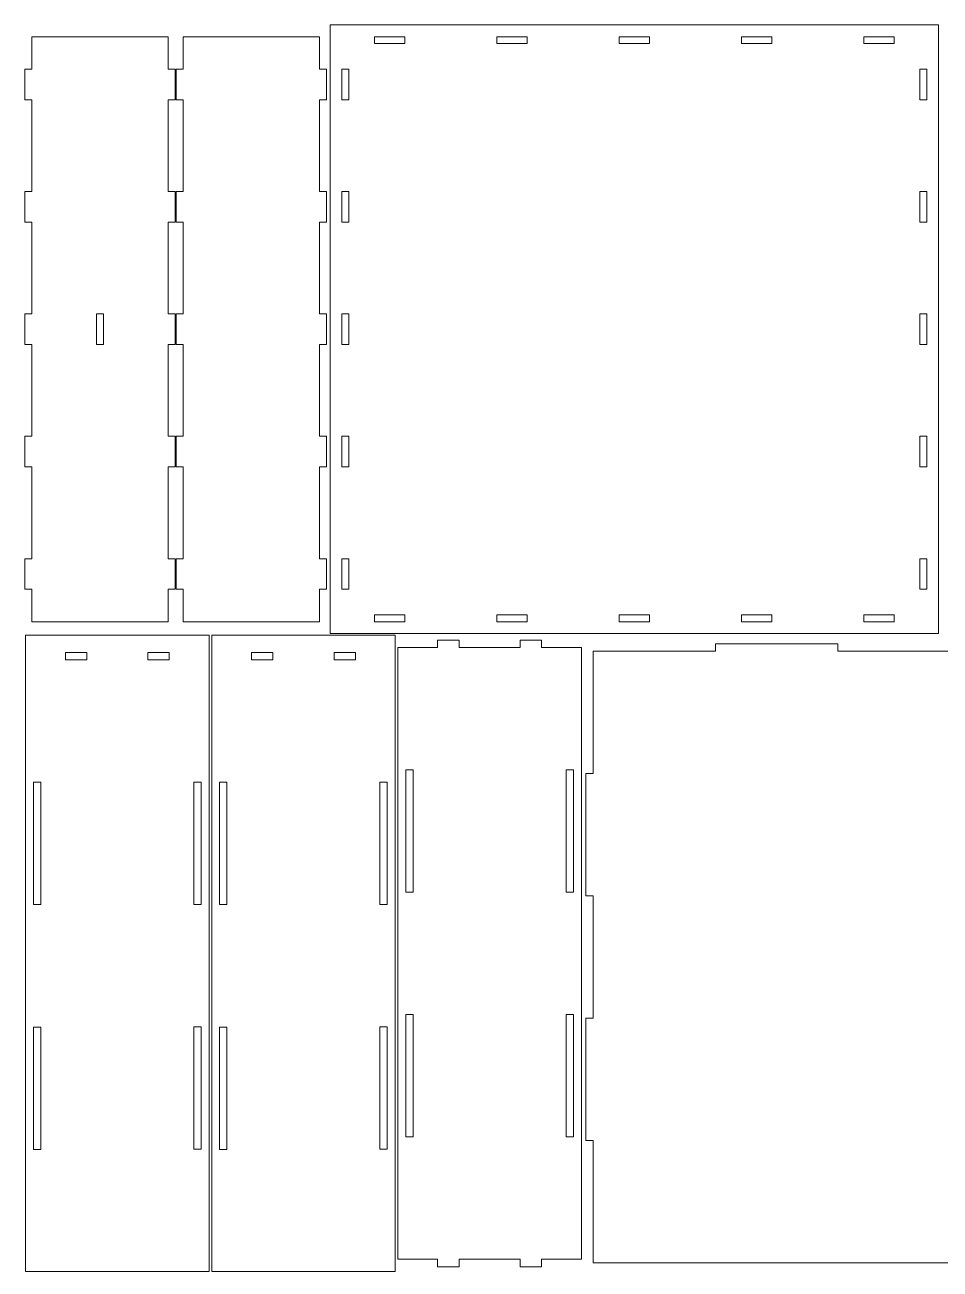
# Model space of a CAD drawing. Header units: millimetres. Extents: x -599 to 1818, y -719 to 408.
# Drawn here: x -598.9 to -299.7, y 0.8 to 407.6 of the extents above; entities that cross this region are included whole.
import ezdxf

# ---------------------------------------------------------------- set-up
doc = ezdxf.new("R2010")
doc.units = ezdxf.units.MM
doc.header["$MEASUREMENT"] = 0
doc.layers.add('Layer 1', color=7, linetype='Continuous')

msp = doc.modelspace()

# ---------------------------------------------------------------- linework, layer by layer
at = {"layer": 'Layer 1', "color": 250, "lineweight": 18}
for points, knots in [([(-300.1339, 208.5545), (-300.1339, 208.5545), (-499.1339, 208.5545), (-499.1339, 208.5545), (-499.1339, 208.5545), (-499.1339, 208.5545), (-499.1339, 407.5545), (-499.1339, 407.5545), (-499.1339, 407.5545), (-499.1339, 407.5545), (-300.1339, 407.5545), (-300.1339, 407.5545), (-300.1339, 407.5545), (-300.1339, 407.5545), (-300.1339, 208.5545), (-300.1339, 208.5545)], [0, 0, 0, 0, 0.2, 0.2, 0.2, 0.2, 0.4, 0.4, 0.4, 0.4, 0.6, 0.6, 0.6, 0.6, 1, 1, 1, 1]), ([(-552.0436, 403.6908), (-552.0436, 403.6908), (-596.6436, 403.6908), (-596.6436, 403.6908), (-596.6436, 403.6908), (-596.6436, 403.6908), (-596.6436, 393.0545), (-596.6436, 393.0545), (-596.6436, 393.0545), (-596.6436, 393.0545), (-598.9163, 393.0545), (-598.9163, 393.0545), (-598.9163, 393.0545), (-598.9163, 393.0545), (-598.9163, 383.0545), (-598.9163, 383.0545), (-598.9163, 383.0545), (-598.9163, 383.0545), (-596.6436, 383.0545), (-596.6436, 383.0545), (-596.6436, 383.0545), (-596.6436, 383.0545), (-596.6436, 353.0545), (-596.6436, 353.0545), (-596.6436, 353.0545), (-596.6436, 353.0545), (-598.9163, 353.0545), (-598.9163, 353.0545), (-598.9163, 353.0545), (-598.9163, 353.0545), (-598.9163, 343.0545), (-598.9163, 343.0545), (-598.9163, 343.0545), (-598.9163, 343.0545), (-596.6436, 343.0545), (-596.6436, 343.0545), (-596.6436, 343.0545), (-596.6436, 343.0545), (-596.6436, 313.0545), (-596.6436, 313.0545), (-596.6436, 313.0545), (-596.6436, 313.0545), (-598.9163, 313.0545), (-598.9163, 313.0545), (-598.9163, 313.0545), (-598.9163, 313.0545), (-598.9163, 303.0545), (-598.9163, 303.0545), (-598.9163, 303.0545), (-598.9163, 303.0545), (-596.6436, 303.0545), (-596.6436, 303.0545), (-596.6436, 303.0545), (-596.6436, 303.0545), (-596.6436, 273.0545), (-596.6436, 273.0545), (-596.6436, 273.0545), (-596.6436, 273.0545), (-598.9163, 273.0545), (-598.9163, 273.0545), (-598.9163, 273.0545), (-598.9163, 273.0545), (-598.9163, 263.0545), (-598.9163, 263.0545), (-598.9163, 263.0545), (-598.9163, 263.0545), (-596.6436, 263.0545), (-596.6436, 263.0545), (-596.6436, 263.0545), (-596.6436, 263.0545), (-596.6436, 233.0545), (-596.6436, 233.0545), (-596.6436, 233.0545), (-596.6436, 233.0545), (-598.9163, 233.0545), (-598.9163, 233.0545), (-598.9163, 233.0545), (-598.9163, 233.0545), (-598.9163, 223.0545), (-598.9163, 223.0545), (-598.9163, 223.0545), (-598.9163, 223.0545), (-596.6436, 223.0545), (-596.6436, 223.0545), (-596.6436, 223.0545), (-596.6436, 223.0545), (-596.6436, 212.4182), (-596.6436, 212.4182), (-596.6436, 212.4182), (-596.6436, 212.4182), (-552.0436, 212.4182), (-552.0436, 212.4182), (-552.0436, 212.4182), (-552.0436, 212.4182), (-552.0436, 223.0545), (-552.0436, 223.0545), (-552.0436, 223.0545), (-552.0436, 223.0545), (-549.7709, 223.0545), (-549.7709, 223.0545), (-549.7709, 223.0545), (-549.7709, 223.0545), (-549.7709, 233.0545), (-549.7709, 233.0545), (-549.7709, 233.0545), (-549.7709, 233.0545), (-552.0436, 233.0545), (-552.0436, 233.0545), (-552.0436, 233.0545), (-552.0436, 233.0545), (-552.0436, 263.0545), (-552.0436, 263.0545), (-552.0436, 263.0545), (-552.0436, 263.0545), (-549.7709, 263.0545), (-549.7709, 263.0545), (-549.7709, 263.0545), (-549.7709, 263.0545), (-549.7709, 273.0545), (-549.7709, 273.0545), (-549.7709, 273.0545), (-549.7709, 273.0545), (-552.0436, 273.0545), (-552.0436, 273.0545), (-552.0436, 273.0545), (-552.0436, 273.0545), (-552.0436, 303.0545), (-552.0436, 303.0545), (-552.0436, 303.0545), (-552.0436, 303.0545), (-549.7709, 303.0545), (-549.7709, 303.0545), (-549.7709, 303.0545), (-549.7709, 303.0545), (-549.7709, 313.0545), (-549.7709, 313.0545), (-549.7709, 313.0545), (-549.7709, 313.0545), (-552.0436, 313.0545), (-552.0436, 313.0545), (-552.0436, 313.0545), (-552.0436, 313.0545), (-552.0436, 343.0545), (-552.0436, 343.0545), (-552.0436, 343.0545), (-552.0436, 343.0545), (-549.7709, 343.0545), (-549.7709, 343.0545), (-549.7709, 343.0545), (-549.7709, 343.0545), (-549.7709, 353.0545), (-549.7709, 353.0545), (-549.7709, 353.0545), (-549.7709, 353.0545), (-552.0436, 353.0545), (-552.0436, 353.0545), (-552.0436, 353.0545), (-552.0436, 353.0545), (-552.0436, 383.0545), (-552.0436, 383.0545), (-552.0436, 383.0545), (-552.0436, 383.0545), (-549.7709, 383.0545), (-549.7709, 383.0545), (-549.7709, 383.0545), (-549.7709, 383.0545), (-549.7709, 393.0545), (-549.7709, 393.0545), (-549.7709, 393.0545), (-549.7709, 393.0545), (-552.0436, 393.0545), (-552.0436, 393.0545), (-552.0436, 393.0545), (-552.0436, 393.0545), (-552.0436, 403.6908), (-552.0436, 403.6908)], [0, 0, 0, 0, 0.02222222, 0.02222222, 0.02222222, 0.02222222, 0.04444444, 0.04444444, 0.04444444, 0.04444444, 0.06666667, 0.06666667, 0.06666667, 0.06666667, 0.08888889, 0.08888889, 0.08888889, 0.08888889, 0.11111111, 0.11111111, 0.11111111, 0.11111111, 0.13333333, 0.13333333, 0.13333333, 0.13333333, 0.15555556, 0.15555556, 0.15555556, 0.15555556, 0.17777778, 0.17777778, 0.17777778, 0.17777778, 0.2, 0.2, 0.2, 0.2, 0.22222222, 0.22222222, 0.22222222, 0.22222222, 0.24444444, 0.24444444, 0.24444444, 0.24444444, 0.26666667, 0.26666667, 0.26666667, 0.26666667, 0.28888889, 0.28888889, 0.28888889, 0.28888889, 0.31111111, 0.31111111, 0.31111111, 0.31111111, 0.33333333, 0.33333333, 0.33333333, 0.33333333, 0.35555556, 0.35555556, 0.35555556, 0.35555556, 0.37777778, 0.37777778, 0.37777778, 0.37777778, 0.4, 0.4, 0.4, 0.4, 0.42222222, 0.42222222, 0.42222222, 0.42222222, 0.44444444, 0.44444444, 0.44444444, 0.44444444, 0.46666667, 0.46666667, 0.46666667, 0.46666667, 0.48888889, 0.48888889, 0.48888889, 0.48888889, 0.51111111, 0.51111111, 0.51111111, 0.51111111, 0.53333333, 0.53333333, 0.53333333, 0.53333333, 0.55555556, 0.55555556, 0.55555556, 0.55555556, 0.57777778, 0.57777778, 0.57777778, 0.57777778, 0.6, 0.6, 0.6, 0.6, 0.62222222, 0.62222222, 0.62222222, 0.62222222, 0.64444444, 0.64444444, 0.64444444, 0.64444444, 0.66666667, 0.66666667, 0.66666667, 0.66666667, 0.68888889, 0.68888889, 0.68888889, 0.68888889, 0.71111111, 0.71111111, 0.71111111, 0.71111111, 0.73333333, 0.73333333, 0.73333333, 0.73333333, 0.75555556, 0.75555556, 0.75555556, 0.75555556, 0.77777778, 0.77777778, 0.77777778, 0.77777778, 0.8, 0.8, 0.8, 0.8, 0.82222222, 0.82222222, 0.82222222, 0.82222222, 0.84444444, 0.84444444, 0.84444444, 0.84444444, 0.86666667, 0.86666667, 0.86666667, 0.86666667, 0.88888889, 0.88888889, 0.88888889, 0.88888889, 0.91111111, 0.91111111, 0.91111111, 0.91111111, 0.93333333, 0.93333333, 0.93333333, 0.93333333, 0.95555556, 0.95555556, 0.95555556, 0.95555556, 1, 1, 1, 1]), ([(-502.5854, 403.6908), (-502.5854, 403.6908), (-547.1854, 403.6908), (-547.1854, 403.6908), (-547.1854, 403.6908), (-547.1854, 403.6908), (-547.1854, 393.0545), (-547.1854, 393.0545), (-547.1854, 393.0545), (-547.1854, 393.0545), (-549.4581, 393.0545), (-549.4581, 393.0545), (-549.4581, 393.0545), (-549.4581, 393.0545), (-549.4581, 383.0545), (-549.4581, 383.0545), (-549.4581, 383.0545), (-549.4581, 383.0545), (-547.1854, 383.0545), (-547.1854, 383.0545), (-547.1854, 383.0545), (-547.1854, 383.0545), (-547.1854, 353.0545), (-547.1854, 353.0545), (-547.1854, 353.0545), (-547.1854, 353.0545), (-549.4581, 353.0545), (-549.4581, 353.0545), (-549.4581, 353.0545), (-549.4581, 353.0545), (-549.4581, 343.0545), (-549.4581, 343.0545), (-549.4581, 343.0545), (-549.4581, 343.0545), (-547.1854, 343.0545), (-547.1854, 343.0545), (-547.1854, 343.0545), (-547.1854, 343.0545), (-547.1854, 313.0545), (-547.1854, 313.0545), (-547.1854, 313.0545), (-547.1854, 313.0545), (-549.4581, 313.0545), (-549.4581, 313.0545), (-549.4581, 313.0545), (-549.4581, 313.0545), (-549.4581, 303.0545), (-549.4581, 303.0545), (-549.4581, 303.0545), (-549.4581, 303.0545), (-547.1854, 303.0545), (-547.1854, 303.0545), (-547.1854, 303.0545), (-547.1854, 303.0545), (-547.1854, 273.0545), (-547.1854, 273.0545), (-547.1854, 273.0545), (-547.1854, 273.0545), (-549.4581, 273.0545), (-549.4581, 273.0545), (-549.4581, 273.0545), (-549.4581, 273.0545), (-549.4581, 263.0545), (-549.4581, 263.0545), (-549.4581, 263.0545), (-549.4581, 263.0545), (-547.1854, 263.0545), (-547.1854, 263.0545), (-547.1854, 263.0545), (-547.1854, 263.0545), (-547.1854, 233.0545), (-547.1854, 233.0545), (-547.1854, 233.0545), (-547.1854, 233.0545), (-549.4581, 233.0545), (-549.4581, 233.0545), (-549.4581, 233.0545), (-549.4581, 233.0545), (-549.4581, 223.0545), (-549.4581, 223.0545), (-549.4581, 223.0545), (-549.4581, 223.0545), (-547.1854, 223.0545), (-547.1854, 223.0545), (-547.1854, 223.0545), (-547.1854, 223.0545), (-547.1854, 212.4182), (-547.1854, 212.4182), (-547.1854, 212.4182), (-547.1854, 212.4182), (-502.5854, 212.4182), (-502.5854, 212.4182), (-502.5854, 212.4182), (-502.5854, 212.4182), (-502.5854, 223.0545), (-502.5854, 223.0545), (-502.5854, 223.0545), (-502.5854, 223.0545), (-500.3127, 223.0545), (-500.3127, 223.0545), (-500.3127, 223.0545), (-500.3127, 223.0545), (-500.3127, 233.0545), (-500.3127, 233.0545), (-500.3127, 233.0545), (-500.3127, 233.0545), (-502.5854, 233.0545), (-502.5854, 233.0545), (-502.5854, 233.0545), (-502.5854, 233.0545), (-502.5854, 263.0545), (-502.5854, 263.0545), (-502.5854, 263.0545), (-502.5854, 263.0545), (-500.3127, 263.0545), (-500.3127, 263.0545), (-500.3127, 263.0545), (-500.3127, 263.0545), (-500.3127, 273.0545), (-500.3127, 273.0545), (-500.3127, 273.0545), (-500.3127, 273.0545), (-502.5854, 273.0545), (-502.5854, 273.0545), (-502.5854, 273.0545), (-502.5854, 273.0545), (-502.5854, 303.0545), (-502.5854, 303.0545), (-502.5854, 303.0545), (-502.5854, 303.0545), (-500.3127, 303.0545), (-500.3127, 303.0545), (-500.3127, 303.0545), (-500.3127, 303.0545), (-500.3127, 313.0545), (-500.3127, 313.0545), (-500.3127, 313.0545), (-500.3127, 313.0545), (-502.5854, 313.0545), (-502.5854, 313.0545), (-502.5854, 313.0545), (-502.5854, 313.0545), (-502.5854, 343.0545), (-502.5854, 343.0545), (-502.5854, 343.0545), (-502.5854, 343.0545), (-500.3127, 343.0545), (-500.3127, 343.0545), (-500.3127, 343.0545), (-500.3127, 343.0545), (-500.3127, 353.0545), (-500.3127, 353.0545), (-500.3127, 353.0545), (-500.3127, 353.0545), (-502.5854, 353.0545), (-502.5854, 353.0545), (-502.5854, 353.0545), (-502.5854, 353.0545), (-502.5854, 383.0545), (-502.5854, 383.0545), (-502.5854, 383.0545), (-502.5854, 383.0545), (-500.3127, 383.0545), (-500.3127, 383.0545), (-500.3127, 383.0545), (-500.3127, 383.0545), (-500.3127, 393.0545), (-500.3127, 393.0545), (-500.3127, 393.0545), (-500.3127, 393.0545), (-502.5854, 393.0545), (-502.5854, 393.0545), (-502.5854, 393.0545), (-502.5854, 393.0545), (-502.5854, 403.6908), (-502.5854, 403.6908)], [0, 0, 0, 0, 0.02222222, 0.02222222, 0.02222222, 0.02222222, 0.04444444, 0.04444444, 0.04444444, 0.04444444, 0.06666667, 0.06666667, 0.06666667, 0.06666667, 0.08888889, 0.08888889, 0.08888889, 0.08888889, 0.11111111, 0.11111111, 0.11111111, 0.11111111, 0.13333333, 0.13333333, 0.13333333, 0.13333333, 0.15555556, 0.15555556, 0.15555556, 0.15555556, 0.17777778, 0.17777778, 0.17777778, 0.17777778, 0.2, 0.2, 0.2, 0.2, 0.22222222, 0.22222222, 0.22222222, 0.22222222, 0.24444444, 0.24444444, 0.24444444, 0.24444444, 0.26666667, 0.26666667, 0.26666667, 0.26666667, 0.28888889, 0.28888889, 0.28888889, 0.28888889, 0.31111111, 0.31111111, 0.31111111, 0.31111111, 0.33333333, 0.33333333, 0.33333333, 0.33333333, 0.35555556, 0.35555556, 0.35555556, 0.35555556, 0.37777778, 0.37777778, 0.37777778, 0.37777778, 0.4, 0.4, 0.4, 0.4, 0.42222222, 0.42222222, 0.42222222, 0.42222222, 0.44444444, 0.44444444, 0.44444444, 0.44444444, 0.46666667, 0.46666667, 0.46666667, 0.46666667, 0.48888889, 0.48888889, 0.48888889, 0.48888889, 0.51111111, 0.51111111, 0.51111111, 0.51111111, 0.53333333, 0.53333333, 0.53333333, 0.53333333, 0.55555556, 0.55555556, 0.55555556, 0.55555556, 0.57777778, 0.57777778, 0.57777778, 0.57777778, 0.6, 0.6, 0.6, 0.6, 0.62222222, 0.62222222, 0.62222222, 0.62222222, 0.64444444, 0.64444444, 0.64444444, 0.64444444, 0.66666667, 0.66666667, 0.66666667, 0.66666667, 0.68888889, 0.68888889, 0.68888889, 0.68888889, 0.71111111, 0.71111111, 0.71111111, 0.71111111, 0.73333333, 0.73333333, 0.73333333, 0.73333333, 0.75555556, 0.75555556, 0.75555556, 0.75555556, 0.77777778, 0.77777778, 0.77777778, 0.77777778, 0.8, 0.8, 0.8, 0.8, 0.82222222, 0.82222222, 0.82222222, 0.82222222, 0.84444444, 0.84444444, 0.84444444, 0.84444444, 0.86666667, 0.86666667, 0.86666667, 0.86666667, 0.88888889, 0.88888889, 0.88888889, 0.88888889, 0.91111111, 0.91111111, 0.91111111, 0.91111111, 0.93333333, 0.93333333, 0.93333333, 0.93333333, 0.95555556, 0.95555556, 0.95555556, 0.95555556, 1, 1, 1, 1]), ([(-474.6339, 403.6908), (-474.6339, 403.6908), (-474.6339, 401.4181), (-474.6339, 401.4181), (-474.6339, 401.4181), (-474.6339, 401.4181), (-484.6338, 401.4181), (-484.6338, 401.4181), (-484.6338, 401.4181), (-484.6338, 401.4181), (-484.6338, 403.6908), (-484.6338, 403.6908), (-484.6338, 403.6908), (-484.6338, 403.6908), (-474.6339, 403.6908), (-474.6339, 403.6908)], [0, 0, 0, 0, 0.2, 0.2, 0.2, 0.2, 0.4, 0.4, 0.4, 0.4, 0.6, 0.6, 0.6, 0.6, 1, 1, 1, 1]), ([(-434.6338, 403.6908), (-434.6338, 403.6908), (-434.6338, 401.4181), (-434.6338, 401.4181), (-434.6338, 401.4181), (-434.6338, 401.4181), (-444.6339, 401.4181), (-444.6339, 401.4181), (-444.6339, 401.4181), (-444.6339, 401.4181), (-444.6339, 403.6908), (-444.6339, 403.6908), (-444.6339, 403.6908), (-444.6339, 403.6908), (-434.6338, 403.6908), (-434.6338, 403.6908)], [0, 0, 0, 0, 0.2, 0.2, 0.2, 0.2, 0.4, 0.4, 0.4, 0.4, 0.6, 0.6, 0.6, 0.6, 1, 1, 1, 1]), ([(-394.6338, 403.6908), (-394.6338, 403.6908), (-394.6338, 401.4181), (-394.6338, 401.4181), (-394.6338, 401.4181), (-394.6338, 401.4181), (-404.6339, 401.4181), (-404.6339, 401.4181), (-404.6339, 401.4181), (-404.6339, 401.4181), (-404.6339, 403.6908), (-404.6339, 403.6908), (-404.6339, 403.6908), (-404.6339, 403.6908), (-394.6338, 403.6908), (-394.6338, 403.6908)], [0, 0, 0, 0, 0.2, 0.2, 0.2, 0.2, 0.4, 0.4, 0.4, 0.4, 0.6, 0.6, 0.6, 0.6, 1, 1, 1, 1]), ([(-354.6339, 403.6908), (-354.6339, 403.6908), (-354.6339, 401.4181), (-354.6339, 401.4181), (-354.6339, 401.4181), (-354.6339, 401.4181), (-364.6338, 401.4181), (-364.6338, 401.4181), (-364.6338, 401.4181), (-364.6338, 401.4181), (-364.6338, 403.6908), (-364.6338, 403.6908), (-364.6338, 403.6908), (-364.6338, 403.6908), (-354.6339, 403.6908), (-354.6339, 403.6908)], [0, 0, 0, 0, 0.2, 0.2, 0.2, 0.2, 0.4, 0.4, 0.4, 0.4, 0.6, 0.6, 0.6, 0.6, 1, 1, 1, 1]), ([(-314.6339, 403.6908), (-314.6339, 403.6908), (-314.6339, 401.4181), (-314.6339, 401.4181), (-314.6339, 401.4181), (-314.6339, 401.4181), (-324.6338, 401.4181), (-324.6338, 401.4181), (-324.6338, 401.4181), (-324.6338, 401.4181), (-324.6338, 403.6908), (-324.6338, 403.6908), (-324.6338, 403.6908), (-324.6338, 403.6908), (-314.6339, 403.6908), (-314.6339, 403.6908)], [0, 0, 0, 0, 0.2, 0.2, 0.2, 0.2, 0.4, 0.4, 0.4, 0.4, 0.6, 0.6, 0.6, 0.6, 1, 1, 1, 1]), ([(-492.9975, 383.0545), (-492.9975, 383.0545), (-495.2702, 383.0545), (-495.2702, 383.0545), (-495.2702, 383.0545), (-495.2702, 383.0545), (-495.2702, 393.0545), (-495.2702, 393.0545), (-495.2702, 393.0545), (-495.2702, 393.0545), (-492.9975, 393.0545), (-492.9975, 393.0545), (-492.9975, 393.0545), (-492.9975, 393.0545), (-492.9975, 383.0545), (-492.9975, 383.0545)], [0, 0, 0, 0, 0.2, 0.2, 0.2, 0.2, 0.4, 0.4, 0.4, 0.4, 0.6, 0.6, 0.6, 0.6, 1, 1, 1, 1]), ([(-303.9975, 383.0545), (-303.9975, 383.0545), (-306.2702, 383.0545), (-306.2702, 383.0545), (-306.2702, 383.0545), (-306.2702, 383.0545), (-306.2702, 393.0545), (-306.2702, 393.0545), (-306.2702, 393.0545), (-306.2702, 393.0545), (-303.9975, 393.0545), (-303.9975, 393.0545), (-303.9975, 393.0545), (-303.9975, 393.0545), (-303.9975, 383.0545), (-303.9975, 383.0545)], [0, 0, 0, 0, 0.2, 0.2, 0.2, 0.2, 0.4, 0.4, 0.4, 0.4, 0.6, 0.6, 0.6, 0.6, 1, 1, 1, 1]), ([(-492.9975, 343.0545), (-492.9975, 343.0545), (-495.2702, 343.0545), (-495.2702, 343.0545), (-495.2702, 343.0545), (-495.2702, 343.0545), (-495.2702, 353.0545), (-495.2702, 353.0545), (-495.2702, 353.0545), (-495.2702, 353.0545), (-492.9975, 353.0545), (-492.9975, 353.0545), (-492.9975, 353.0545), (-492.9975, 353.0545), (-492.9975, 343.0545), (-492.9975, 343.0545)], [0, 0, 0, 0, 0.2, 0.2, 0.2, 0.2, 0.4, 0.4, 0.4, 0.4, 0.6, 0.6, 0.6, 0.6, 1, 1, 1, 1]), ([(-303.9975, 343.0545), (-303.9975, 343.0545), (-306.2702, 343.0545), (-306.2702, 343.0545), (-306.2702, 343.0545), (-306.2702, 343.0545), (-306.2702, 353.0545), (-306.2702, 353.0545), (-306.2702, 353.0545), (-306.2702, 353.0545), (-303.9975, 353.0545), (-303.9975, 353.0545), (-303.9975, 353.0545), (-303.9975, 353.0545), (-303.9975, 343.0545), (-303.9975, 343.0545)], [0, 0, 0, 0, 0.2, 0.2, 0.2, 0.2, 0.4, 0.4, 0.4, 0.4, 0.6, 0.6, 0.6, 0.6, 1, 1, 1, 1]), ([(-573.2073, 303.0545), (-573.2073, 303.0545), (-575.48, 303.0545), (-575.48, 303.0545), (-575.48, 303.0545), (-575.48, 303.0545), (-575.48, 313.0545), (-575.48, 313.0545), (-575.48, 313.0545), (-575.48, 313.0545), (-573.2073, 313.0545), (-573.2073, 313.0545), (-573.2073, 313.0545), (-573.2073, 313.0545), (-573.2073, 303.0545), (-573.2073, 303.0545)], [0, 0, 0, 0, 0.2, 0.2, 0.2, 0.2, 0.4, 0.4, 0.4, 0.4, 0.6, 0.6, 0.6, 0.6, 1, 1, 1, 1]), ([(-492.9975, 303.0545), (-492.9975, 303.0545), (-495.2702, 303.0545), (-495.2702, 303.0545), (-495.2702, 303.0545), (-495.2702, 303.0545), (-495.2702, 313.0545), (-495.2702, 313.0545), (-495.2702, 313.0545), (-495.2702, 313.0545), (-492.9975, 313.0545), (-492.9975, 313.0545), (-492.9975, 313.0545), (-492.9975, 313.0545), (-492.9975, 303.0545), (-492.9975, 303.0545)], [0, 0, 0, 0, 0.2, 0.2, 0.2, 0.2, 0.4, 0.4, 0.4, 0.4, 0.6, 0.6, 0.6, 0.6, 1, 1, 1, 1]), ([(-303.9975, 303.0545), (-303.9975, 303.0545), (-306.2702, 303.0545), (-306.2702, 303.0545), (-306.2702, 303.0545), (-306.2702, 303.0545), (-306.2702, 313.0545), (-306.2702, 313.0545), (-306.2702, 313.0545), (-306.2702, 313.0545), (-303.9975, 313.0545), (-303.9975, 313.0545), (-303.9975, 313.0545), (-303.9975, 313.0545), (-303.9975, 303.0545), (-303.9975, 303.0545)], [0, 0, 0, 0, 0.2, 0.2, 0.2, 0.2, 0.4, 0.4, 0.4, 0.4, 0.6, 0.6, 0.6, 0.6, 1, 1, 1, 1]), ([(-492.9975, 263.0545), (-492.9975, 263.0545), (-495.2702, 263.0545), (-495.2702, 263.0545), (-495.2702, 263.0545), (-495.2702, 263.0545), (-495.2702, 273.0545), (-495.2702, 273.0545), (-495.2702, 273.0545), (-495.2702, 273.0545), (-492.9975, 273.0545), (-492.9975, 273.0545), (-492.9975, 273.0545), (-492.9975, 273.0545), (-492.9975, 263.0545), (-492.9975, 263.0545)], [0, 0, 0, 0, 0.2, 0.2, 0.2, 0.2, 0.4, 0.4, 0.4, 0.4, 0.6, 0.6, 0.6, 0.6, 1, 1, 1, 1]), ([(-303.9975, 263.0545), (-303.9975, 263.0545), (-306.2702, 263.0545), (-306.2702, 263.0545), (-306.2702, 263.0545), (-306.2702, 263.0545), (-306.2702, 273.0545), (-306.2702, 273.0545), (-306.2702, 273.0545), (-306.2702, 273.0545), (-303.9975, 273.0545), (-303.9975, 273.0545), (-303.9975, 273.0545), (-303.9975, 273.0545), (-303.9975, 263.0545), (-303.9975, 263.0545)], [0, 0, 0, 0, 0.2, 0.2, 0.2, 0.2, 0.4, 0.4, 0.4, 0.4, 0.6, 0.6, 0.6, 0.6, 1, 1, 1, 1]), ([(-492.9975, 223.0545), (-492.9975, 223.0545), (-495.2702, 223.0545), (-495.2702, 223.0545), (-495.2702, 223.0545), (-495.2702, 223.0545), (-495.2702, 233.0545), (-495.2702, 233.0545), (-495.2702, 233.0545), (-495.2702, 233.0545), (-492.9975, 233.0545), (-492.9975, 233.0545), (-492.9975, 233.0545), (-492.9975, 233.0545), (-492.9975, 223.0545), (-492.9975, 223.0545)], [0, 0, 0, 0, 0.2, 0.2, 0.2, 0.2, 0.4, 0.4, 0.4, 0.4, 0.6, 0.6, 0.6, 0.6, 1, 1, 1, 1]), ([(-303.9975, 223.0545), (-303.9975, 223.0545), (-306.2702, 223.0545), (-306.2702, 223.0545), (-306.2702, 223.0545), (-306.2702, 223.0545), (-306.2702, 233.0545), (-306.2702, 233.0545), (-306.2702, 233.0545), (-306.2702, 233.0545), (-303.9975, 233.0545), (-303.9975, 233.0545), (-303.9975, 233.0545), (-303.9975, 233.0545), (-303.9975, 223.0545), (-303.9975, 223.0545)], [0, 0, 0, 0, 0.2, 0.2, 0.2, 0.2, 0.4, 0.4, 0.4, 0.4, 0.6, 0.6, 0.6, 0.6, 1, 1, 1, 1]), ([(-474.6339, 214.6909), (-474.6339, 214.6909), (-474.6339, 212.4182), (-474.6339, 212.4182), (-474.6339, 212.4182), (-474.6339, 212.4182), (-484.6338, 212.4182), (-484.6338, 212.4182), (-484.6338, 212.4182), (-484.6338, 212.4182), (-484.6338, 214.6909), (-484.6338, 214.6909), (-484.6338, 214.6909), (-484.6338, 214.6909), (-474.6339, 214.6909), (-474.6339, 214.6909)], [0, 0, 0, 0, 0.2, 0.2, 0.2, 0.2, 0.4, 0.4, 0.4, 0.4, 0.6, 0.6, 0.6, 0.6, 1, 1, 1, 1]), ([(-434.6338, 214.6909), (-434.6338, 214.6909), (-434.6338, 212.4182), (-434.6338, 212.4182), (-434.6338, 212.4182), (-434.6338, 212.4182), (-444.6339, 212.4182), (-444.6339, 212.4182), (-444.6339, 212.4182), (-444.6339, 212.4182), (-444.6339, 214.6909), (-444.6339, 214.6909), (-444.6339, 214.6909), (-444.6339, 214.6909), (-434.6338, 214.6909), (-434.6338, 214.6909)], [0, 0, 0, 0, 0.2, 0.2, 0.2, 0.2, 0.4, 0.4, 0.4, 0.4, 0.6, 0.6, 0.6, 0.6, 1, 1, 1, 1]), ([(-394.6338, 214.6909), (-394.6338, 214.6909), (-394.6338, 212.4182), (-394.6338, 212.4182), (-394.6338, 212.4182), (-394.6338, 212.4182), (-404.6339, 212.4182), (-404.6339, 212.4182), (-404.6339, 212.4182), (-404.6339, 212.4182), (-404.6339, 214.6909), (-404.6339, 214.6909), (-404.6339, 214.6909), (-404.6339, 214.6909), (-394.6338, 214.6909), (-394.6338, 214.6909)], [0, 0, 0, 0, 0.2, 0.2, 0.2, 0.2, 0.4, 0.4, 0.4, 0.4, 0.6, 0.6, 0.6, 0.6, 1, 1, 1, 1]), ([(-354.6339, 214.6909), (-354.6339, 214.6909), (-354.6339, 212.4182), (-354.6339, 212.4182), (-354.6339, 212.4182), (-354.6339, 212.4182), (-364.6338, 212.4182), (-364.6338, 212.4182), (-364.6338, 212.4182), (-364.6338, 212.4182), (-364.6338, 214.6909), (-364.6338, 214.6909), (-364.6338, 214.6909), (-364.6338, 214.6909), (-354.6339, 214.6909), (-354.6339, 214.6909)], [0, 0, 0, 0, 0.2, 0.2, 0.2, 0.2, 0.4, 0.4, 0.4, 0.4, 0.6, 0.6, 0.6, 0.6, 1, 1, 1, 1]), ([(-314.6339, 214.6909), (-314.6339, 214.6909), (-314.6339, 212.4182), (-314.6339, 212.4182), (-314.6339, 212.4182), (-314.6339, 212.4182), (-324.6338, 212.4182), (-324.6338, 212.4182), (-324.6338, 212.4182), (-324.6338, 212.4182), (-324.6338, 214.6909), (-324.6338, 214.6909), (-324.6338, 214.6909), (-324.6338, 214.6909), (-314.6339, 214.6909), (-314.6339, 214.6909)], [0, 0, 0, 0, 0.2, 0.2, 0.2, 0.2, 0.4, 0.4, 0.4, 0.4, 0.6, 0.6, 0.6, 0.6, 1, 1, 1, 1]), ([(-598.6891, 208), (-598.6891, 208), (-538.6892, 208), (-538.6892, 208), (-538.6892, 208), (-538.6892, 208), (-538.6892, 0), (-538.6892, 0), (-538.6892, 0), (-538.6892, 0), (-598.6891, 0), (-598.6891, 0), (-598.6891, 0), (-598.6891, 0), (-598.6891, 208), (-598.6891, 208)], [0, 0, 0, 0, 0.2, 0.2, 0.2, 0.2, 0.4, 0.4, 0.4, 0.4, 0.6, 0.6, 0.6, 0.6, 1, 1, 1, 1]), ([(-537.8347, 208), (-537.8347, 208), (-477.8346, 208), (-477.8346, 208), (-477.8346, 208), (-477.8346, 208), (-477.8346, 0), (-477.8346, 0), (-477.8346, 0), (-477.8346, 0), (-537.8347, 0), (-537.8347, 0), (-537.8347, 0), (-537.8347, 0), (-537.8347, 208), (-537.8347, 208)], [0, 0, 0, 0, 0.2, 0.2, 0.2, 0.2, 0.4, 0.4, 0.4, 0.4, 0.6, 0.6, 0.6, 0.6, 1, 1, 1, 1]), ([(-476.9572, 4), (-476.9572, 4), (-476.9572, 204), (-476.9572, 204), (-476.9572, 204), (-476.9572, 204), (-463.9448, 204), (-463.9448, 204), (-463.9448, 204), (-463.9448, 204), (-463.9448, 206.4), (-463.9448, 206.4), (-463.9448, 206.4), (-463.9448, 206.4), (-456.9598, 206.4), (-456.9598, 206.4), (-456.9598, 206.4), (-456.9598, 206.4), (-456.9598, 204), (-456.9598, 204), (-456.9598, 204), (-456.9598, 204), (-436.9547, 204), (-436.9547, 204), (-436.9547, 204), (-436.9547, 204), (-436.9547, 206.4), (-436.9547, 206.4), (-436.9547, 206.4), (-436.9547, 206.4), (-429.9697, 206.4), (-429.9697, 206.4), (-429.9697, 206.4), (-429.9697, 206.4), (-429.9697, 204), (-429.9697, 204), (-429.9697, 204), (-429.9697, 204), (-416.9573, 204), (-416.9573, 204), (-416.9573, 204), (-416.9573, 204), (-416.9573, 4), (-416.9573, 4), (-416.9573, 4), (-416.9573, 4), (-429.9697, 4), (-429.9697, 4), (-429.9697, 4), (-429.9697, 4), (-429.9697, 1.6), (-429.9697, 1.6), (-429.9697, 1.6), (-429.9697, 1.6), (-436.9547, 1.6), (-436.9547, 1.6), (-436.9547, 1.6), (-436.9547, 1.6), (-436.9547, 4), (-436.9547, 4), (-436.9547, 4), (-436.9547, 4), (-456.9598, 4), (-456.9598, 4), (-456.9598, 4), (-456.9598, 4), (-456.9598, 1.6), (-456.9598, 1.6), (-456.9598, 1.6), (-456.9598, 1.6), (-463.9448, 1.6), (-463.9448, 1.6), (-463.9448, 1.6), (-463.9448, 1.6), (-463.9448, 4), (-463.9448, 4), (-463.9448, 4), (-463.9448, 4), (-476.9572, 4), (-476.9572, 4)], [0, 0, 0, 0, 0.04761905, 0.04761905, 0.04761905, 0.04761905, 0.0952381, 0.0952381, 0.0952381, 0.0952381, 0.14285714, 0.14285714, 0.14285714, 0.14285714, 0.19047619, 0.19047619, 0.19047619, 0.19047619, 0.23809524, 0.23809524, 0.23809524, 0.23809524, 0.28571429, 0.28571429, 0.28571429, 0.28571429, 0.33333333, 0.33333333, 0.33333333, 0.33333333, 0.38095238, 0.38095238, 0.38095238, 0.38095238, 0.42857143, 0.42857143, 0.42857143, 0.42857143, 0.47619048, 0.47619048, 0.47619048, 0.47619048, 0.52380952, 0.52380952, 0.52380952, 0.52380952, 0.57142857, 0.57142857, 0.57142857, 0.57142857, 0.61904762, 0.61904762, 0.61904762, 0.61904762, 0.66666667, 0.66666667, 0.66666667, 0.66666667, 0.71428571, 0.71428571, 0.71428571, 0.71428571, 0.76190476, 0.76190476, 0.76190476, 0.76190476, 0.80952381, 0.80952381, 0.80952381, 0.80952381, 0.85714286, 0.85714286, 0.85714286, 0.85714286, 0.9047619, 0.9047619, 0.9047619, 0.9047619, 1, 1, 1, 1]), ([(-413.1051, 202.8), (-413.1051, 202.8), (-373.1051, 202.8), (-373.1051, 202.8), (-373.1051, 202.8), (-373.1051, 202.8), (-373.1051, 205.2), (-373.1051, 205.2), (-373.1051, 205.2), (-373.1051, 205.2), (-333.1052, 205.2), (-333.1052, 205.2), (-333.1052, 205.2), (-333.1052, 205.2), (-333.1052, 202.8), (-333.1052, 202.8), (-333.1052, 202.8), (-333.1052, 202.8), (-293.1053, 202.8), (-293.1053, 202.8), (-293.1053, 202.8), (-293.1053, 202.8), (-293.1053, 205.2), (-293.1053, 205.2), (-293.1053, 205.2), (-293.1053, 205.2), (-253.1052, 205.2), (-253.1052, 205.2), (-253.1052, 205.2), (-253.1052, 205.2), (-253.1052, 202.8), (-253.1052, 202.8), (-253.1052, 202.8), (-253.1052, 202.8), (-213.1052, 202.8), (-213.1052, 202.8), (-213.1052, 202.8), (-213.1052, 202.8), (-213.1052, 162.8), (-213.1052, 162.8), (-213.1052, 162.8), (-213.1052, 162.8), (-210.7053, 162.8), (-210.7053, 162.8), (-210.7053, 162.8), (-210.7053, 162.8), (-210.7053, 122.8), (-210.7053, 122.8), (-210.7053, 122.8), (-210.7053, 122.8), (-213.1052, 122.8), (-213.1052, 122.8), (-213.1052, 122.8), (-213.1052, 122.8), (-213.1052, 82.8), (-213.1052, 82.8), (-213.1052, 82.8), (-213.1052, 82.8), (-210.7053, 82.8), (-210.7053, 82.8), (-210.7053, 82.8), (-210.7053, 82.8), (-210.7053, 42.8), (-210.7053, 42.8), (-210.7053, 42.8), (-210.7053, 42.8), (-213.1052, 42.8), (-213.1052, 42.8), (-213.1052, 42.8), (-213.1052, 42.8), (-213.1052, 2.8), (-213.1052, 2.8), (-213.1052, 2.8), (-213.1052, 2.8), (-413.1051, 2.8), (-413.1051, 2.8), (-413.1051, 2.8), (-413.1051, 2.8), (-413.1051, 42.8), (-413.1051, 42.8), (-413.1051, 42.8), (-413.1051, 42.8), (-415.5052, 42.8), (-415.5052, 42.8), (-415.5052, 42.8), (-415.5052, 42.8), (-415.5052, 82.8), (-415.5052, 82.8), (-415.5052, 82.8), (-415.5052, 82.8), (-413.1051, 82.8), (-413.1051, 82.8), (-413.1051, 82.8), (-413.1051, 82.8), (-413.1051, 122.8), (-413.1051, 122.8), (-413.1051, 122.8), (-413.1051, 122.8), (-415.5052, 122.8), (-415.5052, 122.8), (-415.5052, 122.8), (-415.5052, 122.8), (-415.5052, 162.8), (-415.5052, 162.8), (-415.5052, 162.8), (-415.5052, 162.8), (-413.1051, 162.8), (-413.1051, 162.8), (-413.1051, 162.8), (-413.1051, 162.8), (-413.1051, 202.8), (-413.1051, 202.8)], [0, 0, 0, 0, 0.03448276, 0.03448276, 0.03448276, 0.03448276, 0.06896552, 0.06896552, 0.06896552, 0.06896552, 0.10344828, 0.10344828, 0.10344828, 0.10344828, 0.13793103, 0.13793103, 0.13793103, 0.13793103, 0.17241379, 0.17241379, 0.17241379, 0.17241379, 0.20689655, 0.20689655, 0.20689655, 0.20689655, 0.24137931, 0.24137931, 0.24137931, 0.24137931, 0.27586207, 0.27586207, 0.27586207, 0.27586207, 0.31034483, 0.31034483, 0.31034483, 0.31034483, 0.34482759, 0.34482759, 0.34482759, 0.34482759, 0.37931034, 0.37931034, 0.37931034, 0.37931034, 0.4137931, 0.4137931, 0.4137931, 0.4137931, 0.44827586, 0.44827586, 0.44827586, 0.44827586, 0.48275862, 0.48275862, 0.48275862, 0.48275862, 0.51724138, 0.51724138, 0.51724138, 0.51724138, 0.55172414, 0.55172414, 0.55172414, 0.55172414, 0.5862069, 0.5862069, 0.5862069, 0.5862069, 0.62068966, 0.62068966, 0.62068966, 0.62068966, 0.65517241, 0.65517241, 0.65517241, 0.65517241, 0.68965517, 0.68965517, 0.68965517, 0.68965517, 0.72413793, 0.72413793, 0.72413793, 0.72413793, 0.75862069, 0.75862069, 0.75862069, 0.75862069, 0.79310345, 0.79310345, 0.79310345, 0.79310345, 0.82758621, 0.82758621, 0.82758621, 0.82758621, 0.86206897, 0.86206897, 0.86206897, 0.86206897, 0.89655172, 0.89655172, 0.89655172, 0.89655172, 0.93103448, 0.93103448, 0.93103448, 0.93103448, 1, 1, 1, 1]), ([(-585.6795, 202.3472), (-585.6795, 202.3472), (-578.6945, 202.3472), (-578.6945, 202.3472), (-578.6945, 202.3472), (-578.6945, 202.3472), (-578.6945, 199.9472), (-578.6945, 199.9472), (-578.6945, 199.9472), (-578.6945, 199.9472), (-585.6795, 199.9472), (-585.6795, 199.9472), (-585.6795, 199.9472), (-585.6795, 199.9472), (-585.6795, 202.3472), (-585.6795, 202.3472)], [0, 0, 0, 0, 0.2, 0.2, 0.2, 0.2, 0.4, 0.4, 0.4, 0.4, 0.6, 0.6, 0.6, 0.6, 1, 1, 1, 1]), ([(-558.6895, 202.3472), (-558.6895, 202.3472), (-551.7045, 202.3472), (-551.7045, 202.3472), (-551.7045, 202.3472), (-551.7045, 202.3472), (-551.7045, 199.9472), (-551.7045, 199.9472), (-551.7045, 199.9472), (-551.7045, 199.9472), (-558.6895, 199.9472), (-558.6895, 199.9472), (-558.6895, 199.9472), (-558.6895, 199.9472), (-558.6895, 202.3472), (-558.6895, 202.3472)], [0, 0, 0, 0, 0.2, 0.2, 0.2, 0.2, 0.4, 0.4, 0.4, 0.4, 0.6, 0.6, 0.6, 0.6, 1, 1, 1, 1]), ([(-524.8251, 202.3472), (-524.8251, 202.3472), (-517.8401, 202.3472), (-517.8401, 202.3472), (-517.8401, 202.3472), (-517.8401, 202.3472), (-517.8401, 199.9472), (-517.8401, 199.9472), (-517.8401, 199.9472), (-517.8401, 199.9472), (-524.8251, 199.9472), (-524.8251, 199.9472), (-524.8251, 199.9472), (-524.8251, 199.9472), (-524.8251, 202.3472), (-524.8251, 202.3472)], [0, 0, 0, 0, 0.2, 0.2, 0.2, 0.2, 0.4, 0.4, 0.4, 0.4, 0.6, 0.6, 0.6, 0.6, 1, 1, 1, 1]), ([(-497.8351, 202.3472), (-497.8351, 202.3472), (-490.8501, 202.3472), (-490.8501, 202.3472), (-490.8501, 202.3472), (-490.8501, 202.3472), (-490.8501, 199.9472), (-490.8501, 199.9472), (-490.8501, 199.9472), (-490.8501, 199.9472), (-497.8351, 199.9472), (-497.8351, 199.9472), (-497.8351, 199.9472), (-497.8351, 199.9472), (-497.8351, 202.3472), (-497.8351, 202.3472)], [0, 0, 0, 0, 0.2, 0.2, 0.2, 0.2, 0.4, 0.4, 0.4, 0.4, 0.6, 0.6, 0.6, 0.6, 1, 1, 1, 1]), ([(-474.3572, 164), (-474.3572, 164), (-471.9573, 164), (-471.9573, 164), (-471.9573, 164), (-471.9573, 164), (-471.9573, 124), (-471.9573, 124), (-471.9573, 124), (-471.9573, 124), (-474.3572, 124), (-474.3572, 124), (-474.3572, 124), (-474.3572, 124), (-474.3572, 164), (-474.3572, 164)], [0, 0, 0, 0, 0.2, 0.2, 0.2, 0.2, 0.4, 0.4, 0.4, 0.4, 0.6, 0.6, 0.6, 0.6, 1, 1, 1, 1]), ([(-421.9572, 164.0527), (-421.9572, 164.0527), (-419.5573, 164.0527), (-419.5573, 164.0527), (-419.5573, 164.0527), (-419.5573, 164.0527), (-419.5573, 124.0527), (-419.5573, 124.0527), (-419.5573, 124.0527), (-419.5573, 124.0527), (-421.9572, 124.0527), (-421.9572, 124.0527), (-421.9572, 124.0527), (-421.9572, 124.0527), (-421.9572, 164.0527), (-421.9572, 164.0527)], [0, 0, 0, 0, 0.2, 0.2, 0.2, 0.2, 0.4, 0.4, 0.4, 0.4, 0.6, 0.6, 0.6, 0.6, 1, 1, 1, 1]), ([(-593.6891, 159.9472), (-593.6891, 159.9472), (-596.0891, 159.9472), (-596.0891, 159.9472), (-596.0891, 159.9472), (-596.0891, 159.9472), (-596.0891, 119.9472), (-596.0891, 119.9472), (-596.0891, 119.9472), (-596.0891, 119.9472), (-593.6891, 119.9472), (-593.6891, 119.9472), (-593.6891, 119.9472), (-593.6891, 119.9472), (-593.6891, 159.9472), (-593.6891, 159.9472)], [0, 0, 0, 0, 0.2, 0.2, 0.2, 0.2, 0.4, 0.4, 0.4, 0.4, 0.6, 0.6, 0.6, 0.6, 1, 1, 1, 1]), ([(-543.6891, 159.9999), (-543.6891, 159.9999), (-541.2892, 159.9999), (-541.2892, 159.9999), (-541.2892, 159.9999), (-541.2892, 159.9999), (-541.2892, 119.9999), (-541.2892, 119.9999), (-541.2892, 119.9999), (-541.2892, 119.9999), (-543.6891, 119.9999), (-543.6891, 119.9999), (-543.6891, 119.9999), (-543.6891, 119.9999), (-543.6891, 159.9999), (-543.6891, 159.9999)], [0, 0, 0, 0, 0.2, 0.2, 0.2, 0.2, 0.4, 0.4, 0.4, 0.4, 0.6, 0.6, 0.6, 0.6, 1, 1, 1, 1]), ([(-532.8347, 159.9472), (-532.8347, 159.9472), (-535.2346, 159.9472), (-535.2346, 159.9472), (-535.2346, 159.9472), (-535.2346, 159.9472), (-535.2346, 119.9472), (-535.2346, 119.9472), (-535.2346, 119.9472), (-535.2346, 119.9472), (-532.8347, 119.9472), (-532.8347, 119.9472), (-532.8347, 119.9472), (-532.8347, 119.9472), (-532.8347, 159.9472), (-532.8347, 159.9472)], [0, 0, 0, 0, 0.2, 0.2, 0.2, 0.2, 0.4, 0.4, 0.4, 0.4, 0.6, 0.6, 0.6, 0.6, 1, 1, 1, 1]), ([(-482.8347, 159.9999), (-482.8347, 159.9999), (-480.4346, 159.9999), (-480.4346, 159.9999), (-480.4346, 159.9999), (-480.4346, 159.9999), (-480.4346, 119.9999), (-480.4346, 119.9999), (-480.4346, 119.9999), (-480.4346, 119.9999), (-482.8347, 119.9999), (-482.8347, 119.9999), (-482.8347, 119.9999), (-482.8347, 119.9999), (-482.8347, 159.9999), (-482.8347, 159.9999)], [0, 0, 0, 0, 0.2, 0.2, 0.2, 0.2, 0.4, 0.4, 0.4, 0.4, 0.6, 0.6, 0.6, 0.6, 1, 1, 1, 1]), ([(-474.3572, 84), (-474.3572, 84), (-471.9573, 84), (-471.9573, 84), (-471.9573, 84), (-471.9573, 84), (-471.9573, 44), (-471.9573, 44), (-471.9573, 44), (-471.9573, 44), (-474.3572, 44), (-474.3572, 44), (-474.3572, 44), (-474.3572, 44), (-474.3572, 84), (-474.3572, 84)], [0, 0, 0, 0, 0.2, 0.2, 0.2, 0.2, 0.4, 0.4, 0.4, 0.4, 0.6, 0.6, 0.6, 0.6, 1, 1, 1, 1]), ([(-421.9572, 84.0527), (-421.9572, 84.0527), (-419.5573, 84.0527), (-419.5573, 84.0527), (-419.5573, 84.0527), (-419.5573, 84.0527), (-419.5573, 44.0527), (-419.5573, 44.0527), (-419.5573, 44.0527), (-419.5573, 44.0527), (-421.9572, 44.0527), (-421.9572, 44.0527), (-421.9572, 44.0527), (-421.9572, 44.0527), (-421.9572, 84.0527), (-421.9572, 84.0527)], [0, 0, 0, 0, 0.2, 0.2, 0.2, 0.2, 0.4, 0.4, 0.4, 0.4, 0.6, 0.6, 0.6, 0.6, 1, 1, 1, 1]), ([(-593.6891, 79.9472), (-593.6891, 79.9472), (-596.0891, 79.9472), (-596.0891, 79.9472), (-596.0891, 79.9472), (-596.0891, 79.9472), (-596.0891, 39.9472), (-596.0891, 39.9472), (-596.0891, 39.9472), (-596.0891, 39.9472), (-593.6891, 39.9472), (-593.6891, 39.9472), (-593.6891, 39.9472), (-593.6891, 39.9472), (-593.6891, 79.9472), (-593.6891, 79.9472)], [0, 0, 0, 0, 0.2, 0.2, 0.2, 0.2, 0.4, 0.4, 0.4, 0.4, 0.6, 0.6, 0.6, 0.6, 1, 1, 1, 1]), ([(-543.6891, 79.9999), (-543.6891, 79.9999), (-541.2892, 79.9999), (-541.2892, 79.9999), (-541.2892, 79.9999), (-541.2892, 79.9999), (-541.2892, 39.9999), (-541.2892, 39.9999), (-541.2892, 39.9999), (-541.2892, 39.9999), (-543.6891, 39.9999), (-543.6891, 39.9999), (-543.6891, 39.9999), (-543.6891, 39.9999), (-543.6891, 79.9999), (-543.6891, 79.9999)], [0, 0, 0, 0, 0.2, 0.2, 0.2, 0.2, 0.4, 0.4, 0.4, 0.4, 0.6, 0.6, 0.6, 0.6, 1, 1, 1, 1]), ([(-532.8347, 79.9472), (-532.8347, 79.9472), (-535.2346, 79.9472), (-535.2346, 79.9472), (-535.2346, 79.9472), (-535.2346, 79.9472), (-535.2346, 39.9472), (-535.2346, 39.9472), (-535.2346, 39.9472), (-535.2346, 39.9472), (-532.8347, 39.9472), (-532.8347, 39.9472), (-532.8347, 39.9472), (-532.8347, 39.9472), (-532.8347, 79.9472), (-532.8347, 79.9472)], [0, 0, 0, 0, 0.2, 0.2, 0.2, 0.2, 0.4, 0.4, 0.4, 0.4, 0.6, 0.6, 0.6, 0.6, 1, 1, 1, 1]), ([(-482.8347, 79.9999), (-482.8347, 79.9999), (-480.4346, 79.9999), (-480.4346, 79.9999), (-480.4346, 79.9999), (-480.4346, 79.9999), (-480.4346, 39.9999), (-480.4346, 39.9999), (-480.4346, 39.9999), (-480.4346, 39.9999), (-482.8347, 39.9999), (-482.8347, 39.9999), (-482.8347, 39.9999), (-482.8347, 39.9999), (-482.8347, 79.9999), (-482.8347, 79.9999)], [0, 0, 0, 0, 0.2, 0.2, 0.2, 0.2, 0.4, 0.4, 0.4, 0.4, 0.6, 0.6, 0.6, 0.6, 1, 1, 1, 1])]:
    msp.add_open_spline(points, degree=3, knots=knots, dxfattribs=at)

doc.saveas('drawing.dxf')
